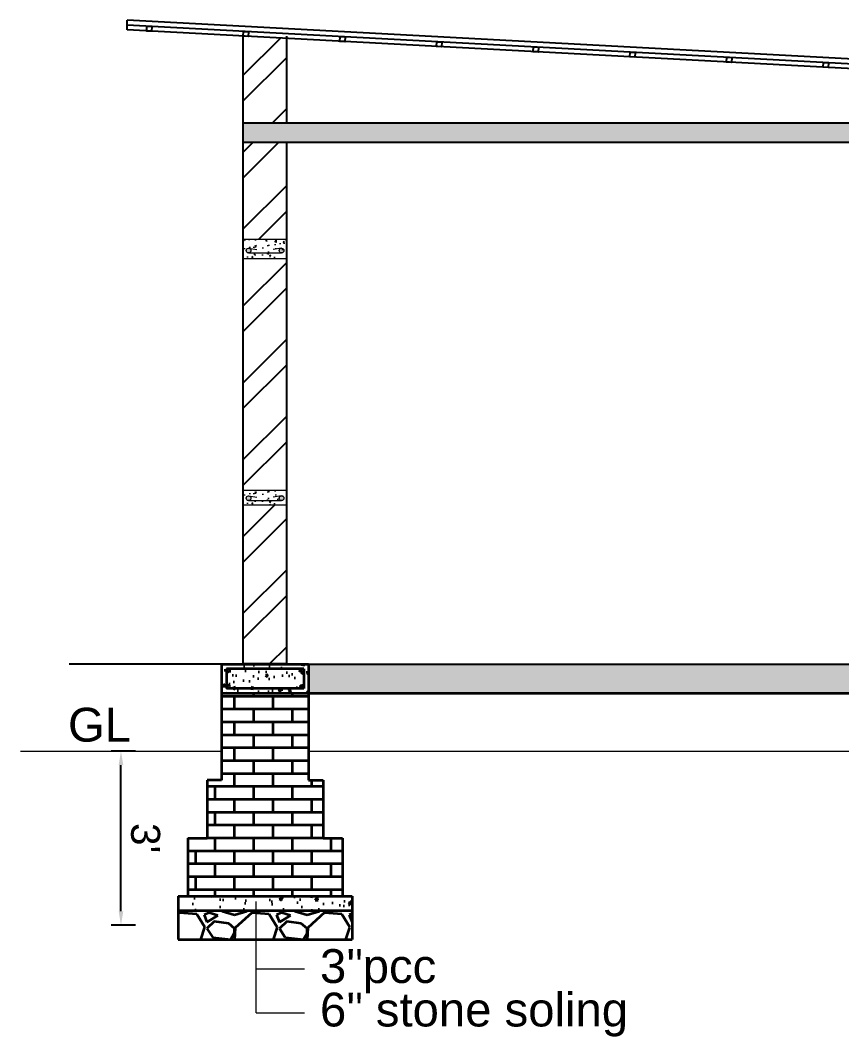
# Model space of a CAD drawing. Header units: inches. Extents: x 392906 to 410488, y -52747 to -40742.
# Drawn here: x 403904.4 to 404074.3, y -49827 to -49616.6 of the extents above; entities that cross this region are included whole.
import ezdxf

# ---------------------------------------------------------------- set-up
doc = ezdxf.new("R2010")
doc.units = ezdxf.units.IN
doc.header["$LTSCALE"] = 2
doc.header["$MEASUREMENT"] = 0
doc.header["$PDMODE"] = 34
doc.layers.get('0').update_dxf_attribs({"linetype": 'CONTINUOUS'})
doc.layers.get('DEFPOINTS').update_dxf_attribs({"color": 141, "linetype": 'CONTINUOUS'})
for name, color, linetype, lineweight in [('door', 20, 'CONTINUOUS', 35), ('steps', 253, 'CONTINUOUS', 20), ('WALL - A', 1, 'CONTINUOUS', 40)]:
    doc.layers.add(name, color=color, linetype=linetype, lineweight=lineweight)
doc.styles.add('Lettring Text', font='arial.ttf')
doc.styles.get("Standard").update_dxf_attribs({"font": 'ARIALN.TTF'})
doc.dimstyles.new('Copy of Standard', dxfattribs={"dimtxt": 6, "dimasz": 2.875, "dimexe": 2, "dimexo": 4, "dimgap": 2, "dimtad": 1, "dimdec": 0, "dimrnd": 1, "dimzin": 0, "dimdsep": 46, "dimlunit": 4, "dimtxsty": 'Lettring Text', "dimcen": 0.1, "dimclrd": 7, "dimclre": 7, "dimclrt": 7, "dimazin": 0, "dimtfac": 0.645, "dimtdec": 0, "dimtmove": 1, "dimatfit": 0, "dimfxl": 3, "dimfxlon": 1, "dimtfillclr": 256, "dimtolj": 1, "dimtzin": 0, "dimlwd": -1, "dimlwe": -1, "dimarcsym": 2})
pattern_1 = [(50, (-542.3874, -2836.4753), (5.73808146, -0.50201708), [0.6, -6.6]), (355, (-542.3874, -2836.4753), (-1.11001067, 6.01753707), [0.48, -5.28]), (100.4514445, (-541.909, -2836.517), (4.628070774, 5.51551993), [0.50992154, -5.6091369]), (46.1842, (-542.3874, -2834.875), (8.53793065, -1.32415425), [0.9, -9.9]), (96.6356355, (-541.676, -2834.986), (7.47729557, 7.7929488), [0.76488274, -8.41371008]), (351.184164, (-542.387, -2834.875), (7.47729556, 7.7929488), [0.72, -7.92]), (21, (-541.5874, -2835.2753), (4.775256417, -3.220951125), [0.6, -6.6]), (326, (-541.5874, -2835.2753), (1.946522655, 5.80120036), [0.48, -5.28]), (71.4514447, (-541.1894, -2835.5437), (6.721779014, 2.58024922), [0.50992152, -5.6091369]), (37.5, (-542.3874, -2836.4753), (0.097278843, 2.663150831), [0, -5.216, 0, -5.36, 0, -5.3]), (7.5, (-542.3874, -2836.4753), (2.1045563, 3.155293695), [0, -3.056, 0, -5.096, 0, -2.02]), (327.5, (-544.1714, -2836.4753), (4.270579489, -0.180438974), [0, -2, 0, -6.24, 0, -8.28]), (317.5, (-544.9714, -2836.4753), (4.665489355, 0.80083986), [0, -2.6, 0, -4.144, 0, -5.88])]
pattern_2 = [(45, (-542.387, -2836.475), (-7.9549513, 7.9549513), []), (45, (-537.084, -2836.475), (-7.9549513, 7.9549513), [])]
pattern_3 = [(228.0127875, (42909.3988, -19019.0135), (-120, -135), [2.01804, -199.7863207]), (184.96974073, (42908.0488, -19020.5135), (180, 15), [3.46302, -342.8388714]), (132.51044708, (42904.5988, -19020.8135), (150, -165), [2.44182, -241.74048894]), (267.273689, (42898.7488, -19024.5635), (15, 300), [3.15357, -312.2033706]), (292.83365418, (42898.5988, -19027.7135), (-75, 180), [3.092325, -306.1405969]), (357.273689, (42899.7988, -19030.5635), (-300, 15), [3.15357, -312.2033706]), (37.69424047, (42902.94883, -19030.7135), (-195, -150), [4.170435, -412.87272823]), (72.25532837, (42906.24883, -19028.1635), (105, 330), [3.93732, -389.79482245]), (121.42956562, (42907.4488, -19024.4135), (-120, 195), [3.16425, -313.26109665]), (175.2363583, (42905.7988, -19021.7135), (165, -15), [3.61248, -177.0114387]), (222.3974378, (42902.19883, -19021.41347), (-180, -165), [4.67172, -462.5006251]), (138.81407483, (42913.5988, -19024.7135), (-105, 90), [1.594515, -157.8576722]), (171.4692344, (42912.3988, -19023.6635), (195, -30), [3.033555, -300.32267124]), (225, (42909.399, -19023.213), (-2e-15, -15), [2.121315, -19.09188844]), (203.1985905, (42908.3488, -19021.4135), (75, 30), [1.14237, -113.0942266]), (291.8014095, (42907.2988, -19021.8635), (-15, 45), [1.615545, -79.1619271]), (30.9637565, (42907.8988, -19023.3635), (45, 30), [2.623935, -84.8403434]), (161.5650512, (42910.149, -19022.0135), (30, -15), [1.897365, -45.5367999]), (16.38954033, (42898.5988, -19021.8635), (150, 45), [2.658, -263.1426772]), (70.34617594, (42901.1488, -19021.1135), (-60, -165), [2.229915, -220.7611162]), (293.1985905, (42910.1488, -19019.0135), (-30, 75), [2.284725, -111.9518716]), (343.61045967, (42911.0488, -19021.1135), (-150, 45), [2.658, -263.1426772]), (339.4439548, (42898.5988, -19031.1635), (-75, 30), [2.5632, -125.5968562]), (294.77514057, (42900.9988, -19032.0635), (-75, 165), [2.14767, -212.61964595]), (66.8014095, (42910.2988, -19034.0135), (30, 75), [2.284725, -111.9518716]), (17.35402464, (42911.1988, -19031.9135), (-195, -60), [2.514465, -248.9313542]), (69.4439548, (42902.9488, -19034.0135), (-30, -75), [1.2816, -126.8784562]), (101.3099325, (42909.3988, -19034.0135), (-15, 60), [0.76485, -75.7204427]), (165.9637565, (42909.249, -19033.2635), (45, -15), [3.092325, -58.7542594]), (186.00900596, (42906.2488, -19032.5135), (150, 15), [2.86575, -283.7088476]), (303.6900675, (42907.899, -19024.7135), (-15, 30), [2.16333, -51.91993913]), (353.15722659, (42909.09883, -19026.5135), (255, -30), [3.77691, -373.91343936]), (60.9453959, (42912.8488, -19026.9635), (-60, -105), [1.54434, -152.8901121]), (90, (42913.599, -19025.613), (-15, 15), [0.9, -14.1]), (120.25643716, (42905.9488, -19032.0635), (60, -105), [2.08386, -206.30279984]), (48.0127875, (42904.8988, -19030.2635), (120, 135), [4.03608, -197.7682807]), (0, (42907.599, -19027.263), (15, 15), [3.9, -11.1]), (325.30484647, (42911.4988, -19027.2635), (150, -105), [2.37171, -234.7991145]), (254.0546041, (42913.4488, -19028.6135), (-15, -60), [2.18403, -107.01761834]), (207.64597536, (42912.8488, -19030.7135), (-285, -150), [3.555975, -352.04211273]), (175.42607874, (42909.69883, -19032.3635), (-195, 15), [3.761985, -372.4361011])]
pattern_4 = [(50, (339626.766, 66762.3413), (5.73808146, -0.50201708), [0.6, -6.6]), (355, (339626.766, 66762.341), (-1.11001067, 6.01753707), [0.48, -5.28]), (100.4514, (339627.244, 66762.2994), (4.62807505, 5.51551634), [0.50992152, -5.6091369]), (46.1842, (339626.766, 66763.941), (8.5379284, -1.3241521), [0.9, -9.9]), (96.6356, (339627.4775, 66763.831), (7.47730164, 7.79294297), [0.7648823, -8.413704]), (351.1842, (339626.766, 66763.941), (7.47729556, 7.7929488), [0.72, -7.92]), (21, (339627.566, 66763.5413), (4.77525642, -3.22095113), [0.6, -6.6]), (326, (339627.566, 66763.541), (1.94652266, 5.80120036), [0.48, -5.28]), (71.4514, (339627.964, 66763.273), (6.72178103, 2.58024397), [0.50992152, -5.6091369]), (37.5, (339626.766, 66762.3413), (0.097278843, 2.66315083), [0, -5.216, 0, -5.36, 0, -5.3]), (7.5, (339626.766, 66762.3413), (2.1045563, 3.155293695), [0, -3.056, 0, -5.096, 0, -2.02]), (327.5, (339624.982, 66762.3413), (4.27057949, -0.180438974), [0, -2, 0, -6.24, 0, -8.28]), (317.5, (339624.182, 66762.3413), (4.66548935, 0.80083986), [0, -2.6, 0, -4.144, 0, -5.88])]

# ---------------------------------------------------------------- blocks, each defined once
blk = doc.blocks.new('*D830')
at = {"color": 7, "transparency": 16777216}
for p, q in [((403928.2, -49767.89), (403923.2, -49767.89)), ((403925.2, -49801.01), (403925.2, -49770.76)), ((403928.2, -49803.88), (403923.2, -49803.88))]:
    blk.add_line(p, q, dxfattribs=at)
at = {"color": 7, "linetype": 'ByBlock', "transparency": 16777216}
for points in [[(403925.68, -49770.76), (403924.72, -49770.76), (403925.2, -49767.89)], [(403925.68, -49801.01), (403924.72, -49801.01), (403925.2, -49803.88)]]:
    blk.add_solid(points, dxfattribs=at)
at = {"layer": 'DEFPOINTS', "color": 0, "linetype": 'ByBlock', "transparency": 16777216}
for p in [(403925.2, -49767.89), (403937.01, -49767.89), (403937.01, -49803.88)]:
    blk.add_point(p, dxfattribs=at)
at = {"color": 7, "linetype": 'ByBlock', "lineweight": 5, "transparency": 16777216, "insert": (403930.26, -49785.88), "char_height": 6, "attachment_point": 5, "rotation": 270.0012, "style": 'Lettring Text'}
blk.add_mtext("\\A1;3'", dxfattribs=at)

msp = doc.modelspace()

# ---------------------------------------------------------------- hatches: boundary and pattern name
at = {"linetype": 'ByBlock', "lineweight": 5}
h = msp.add_hatch(dxfattribs=at)
h.set_pattern_fill('AR-CONC', scale=0.5, style=0)
h.set_pattern_definition([(50, (357711.5876, 19141.8703), (3.58630091, -0.31376067), [0.375, -4.125]), (355, (357711.5876, 19141.8703), (-0.69375667, 3.76096067), [0.3, -3.3]), (100.4514, (357711.8865, 19141.844), (2.89254691, 3.44719771), [0.31870095, -3.50571056]), (46.1842, (357711.5876, 19142.8703), (5.33620524, -0.82759507), [0.5625, -6.1875]), (96.6356, (357712.0323, 19142.8013), (4.67331353, 4.87058935), [0.47805144, -5.258565]), (351.1842, (357711.5876, 19142.87), (4.67330973, 4.870593), [0.45, -4.95]), (21, (357712.0876, 19142.6203), (2.98453526, -2.01309445), [0.375, -4.125]), (326, (357712.0876, 19142.6203), (1.21657666, 3.62575023), [0.3, -3.3]), (71.4514, (357712.3364, 19142.4525), (4.20111314, 1.61265248), [0.31870095, -3.50571056]), (37.5, (357711.5876, 19141.8703), (0.060799277, 1.66446927), [0, -3.26, 0, -3.35, 0, -3.3125]), (7.5, (357711.5876, 19141.8703), (1.315347687, 1.97205856), [0, -1.91, 0, -3.185, 0, -1.2625]), (327.5, (357710.4726, 19141.8703), (2.66911218, -0.112774359), [0, -1.25, 0, -3.9, 0, -5.175]), (317.5, (357709.9726, 19141.8703), (2.91593085, 0.50052491), [0, -1.625, 0, -2.59, 0, -3.675])])
h.paths.add_polyline_path([(403959.51, -49661.88), (403950.51, -49661.88), (403950.51, -49665.88), (403959.51, -49665.88)])
edge = h.paths.add_edge_path(flags=16)
edge.add_arc((403958.43, -49664.52), 0.496, 180, 268.058, ccw=False)
edge.add_arc((403958.43, -49664.52), 0.496, 0, 180, ccw=False)
edge.add_arc((403958.43, -49664.52), 0.496, -91.942, 0, ccw=False)
edge.add_line((403958.41, -49665.02), (403951.61, -49665.02))
edge.add_arc((403951.6, -49664.52), 0.496, 180, 271.942, ccw=False)
edge.add_arc((403951.6, -49664.52), 0.496, 0, 180, ccw=False)
edge.add_arc((403951.6, -49664.52), 0.496, -88.058, 0, ccw=False)
edge.add_line((403951.61, -49665.02), (403958.41, -49665.02))
h = msp.add_hatch(color=7, dxfattribs=at)
h.paths.add_polyline_path([(403958.93, -49664.25, 0.414214), (403958.43, -49663.75), (403958.26, -49663.78, 0.315664), (403957.93, -49664.25, 1)])
h.paths.add_polyline_path([(403951.76, -49663.78), (403951.6, -49663.75, 0.414214), (403951.1, -49664.25, 0.404321), (403951.58, -49664.75), (403951.61, -49664.75, 0.404321), (403952.09, -49664.25, 0.315664)])
h = msp.add_hatch(dxfattribs=at)
h.set_pattern_fill('AR-CONC', scale=0.5, style=0)
h.set_pattern_definition([(50, (357711.5876, 19090.8703), (3.58630091, -0.31376067), [0.375, -4.125]), (355, (357711.5876, 19090.8703), (-0.69375667, 3.76096067), [0.3, -3.3]), (100.4514, (357711.8865, 19090.844), (2.89254691, 3.44719771), [0.31870095, -3.50571056]), (46.1842, (357711.5876, 19091.8703), (5.33620524, -0.82759507), [0.5625, -6.1875]), (96.6356, (357712.0323, 19091.8013), (4.67331353, 4.87058935), [0.47805144, -5.258565]), (351.1842, (357711.5876, 19091.87), (4.67330973, 4.870593), [0.45, -4.95]), (21, (357712.0876, 19091.6203), (2.98453526, -2.01309445), [0.375, -4.125]), (326, (357712.0876, 19091.6203), (1.21657666, 3.62575023), [0.3, -3.3]), (71.4514, (357712.3364, 19091.4525), (4.20111314, 1.61265248), [0.31870095, -3.50571056]), (37.5, (357711.5876, 19090.8703), (0.060799277, 1.66446927), [0, -3.26, 0, -3.35, 0, -3.3125]), (7.5, (357711.5876, 19090.8703), (1.315347687, 1.97205856), [0, -1.91, 0, -3.185, 0, -1.2625]), (327.5, (357710.4726, 19090.8703), (2.66911218, -0.112774359), [0, -1.25, 0, -3.9, 0, -5.175]), (317.5, (357709.9726, 19090.8703), (2.91593085, 0.50052491), [0, -1.625, 0, -2.59, 0, -3.675])])
h.paths.add_polyline_path([(403959.51, -49713.88), (403950.51, -49713.88), (403950.51, -49716.88), (403959.51, -49716.88)])
h.paths.add_polyline_path([(403958.41, -49716.02, -0.404321), (403957.93, -49715.52, -1), (403958.93, -49715.52, -0.424176), (403958.41, -49716.02), (403951.61, -49716.02, -0.424176), (403951.1, -49715.52, -1), (403952.09, -49715.52, -0.404321), (403951.61, -49716.02)], flags=16)
h = msp.add_hatch(color=7, dxfattribs=at)
h.paths.add_polyline_path([(403958.93, -49715.52, 0.414214), (403958.43, -49715.03), (403958.26, -49715.06, 0.315664), (403957.93, -49715.52, 1)])
h.paths.add_polyline_path([(403951.76, -49715.06), (403951.6, -49715.03, 0.414214), (403951.1, -49715.52, 0.404321), (403951.58, -49716.02), (403951.61, -49716.02, 0.404321), (403952.09, -49715.52, 0.315664)])
at = {"layer": 'door', "ltscale": 0.5}
h = msp.add_hatch(dxfattribs=at)
h.set_pattern_fill('AR-CONC', color=256, scale=0.8, style=0)
h.set_pattern_definition(pattern_1)
h.paths.add_polyline_path([(404286.05, -49641.88), (404286.05, -49637.88), (403950.51, -49637.88), (403950.51, -49641.88)])
h = msp.add_hatch(dxfattribs=at)
h.set_pattern_fill('AR-CONC', color=256, scale=0.8, style=0)
h.set_pattern_definition(pattern_4)
h.paths.add_polyline_path([(403964.01, -49749.88), (403946.01, -49749.88), (403946.01, -49755.88), (403964.01, -49755.88), (403964.01, -49750.83)])
h.paths.add_polyline_path([(403963.01, -49750.83), (403963.01, -49754.88), (403947.01, -49754.88), (403947.01, -49750.83), (403947.31, -49750.83, -0.049683), (403947.38, -49750.83)], flags=16)
h.paths.add_polyline_path([(403963.01, -49751.17, -1), (403962.34, -49751.17, -1)], flags=0)
h.paths.add_polyline_path([(403963.01, -49754.55, -1), (403962.34, -49754.55, -1)], flags=16)
h.paths.add_polyline_path([(403947.68, -49754.55, -1), (403947.01, -49754.55, -1)], flags=16)
h = msp.add_hatch(dxfattribs=at)
h.set_pattern_fill('AR-CONC', color=256, scale=0.8, style=0)
h.set_pattern_definition(pattern_4)
h.paths.add_polyline_path([(403963.01, -49750.83), (403947.01, -49750.83), (403947.01, -49754.88), (403963.01, -49754.88)])
h = msp.add_hatch(color=256, dxfattribs=at)
h.paths.add_polyline_path([(403947.68, -49751.16, 0.385424), (403947.38, -49750.83), (403947.31, -49750.83, 0.385424), (403947.01, -49751.16, 1)])
h.paths.add_polyline_path([(403947.01, -49754.55, 1), (403947.68, -49754.55, 1)])
h.paths.add_polyline_path([(403962.34, -49751.17, 1), (403963.01, -49751.17, 1)])
h.paths.add_polyline_path([(403962.34, -49754.55, 1), (403963.01, -49754.55, 1)])
at = {"layer": 'door', "ltscale": 0.5, "transparency": 33554648}
h = msp.add_hatch(dxfattribs=at)
h.set_pattern_fill('AR-BRSTD', color=256)
h.set_pattern_definition([(0, (248552.692, -22862.453), (0, 2.667), []), (90, (248552.692, -22862.453), (-4, 2.667), [2.667, -2.667])])
h.paths.add_polyline_path([(403964.01, -49755.88), (403946.01, -49755.88), (403946.01, -49773.88), (403964.01, -49773.88)])
h.paths.add_polyline_path([(403967.01, -49773.88), (403943.01, -49773.88), (403943.01, -49785.88), (403964.01, -49785.88), (403967.01, -49785.88)])
h.paths.add_polyline_path([(403971.01, -49785.88), (403964.01, -49785.88), (403943.01, -49785.88), (403939.01, -49785.88), (403939.01, -49797.88), (403971.01, -49797.88)])
at = {"layer": 'door', "ltscale": 0.5}
h = msp.add_hatch(dxfattribs=at)
h.set_pattern_fill('AR-CONC', color=256, style=0)
h.set_pattern_definition([(50, (399187.2734, 18645), (7.17260183, -0.62752135), [0.75, -8.25]), (355, (399187.2734, 18645), (-1.3875133, 7.5219213), [0.6, -6.6]), (100.4514, (399187.871, 18644.9476), (5.7850938, 6.8943954), [0.6374019, -7.0114211]), (46.1842, (399187.273, 18647), (10.6724105, -1.6551901), [1.125, -12.375]), (96.6356, (399188.163, 18646.862), (9.346627, 9.7411787), [0.9561029, -10.51713]), (351.1842, (399187.273, 18647), (9.3466195, 9.741186), [0.9, -9.9]), (21, (399188.2734, 18646.5), (5.9690705, -4.0261889), [0.75, -8.25]), (326, (399188.2734, 18646.5), (2.4331533, 7.25150045), [0.6, -6.6]), (71.4514, (399188.771, 18646.1644), (8.4022263, 3.225305), [0.6374019, -7.0114211]), (37.5, (399187.2734, 18645), (0.12159855, 3.32893854), [0, -6.52, 0, -6.7, 0, -6.625]), (7.5, (399187.2734, 18645), (2.63069537, 3.94411712), [0, -3.82, 0, -6.37, 0, -2.525]), (327.5, (399185.0434, 18645), (5.33822436, -0.22554872), [0, -2.5, 0, -7.8, 0, -10.35]), (317.5, (399184.0434, 18645), (5.8318617, 1.00104982), [0, -3.25, 0, -5.18, 0, -7.35])])
h.paths.add_polyline_path([(403973.01, -49797.88), (403937.01, -49797.88), (403937.01, -49800.88), (403973.01, -49800.88)])
at = {"layer": 'door', "ltscale": 0.5, "transparency": 33554648}
h = msp.add_hatch(dxfattribs=at)
h.set_pattern_fill('GRAVEL', color=256, scale=15)
h.set_pattern_definition(pattern_3)
h.paths.add_polyline_path([(403953.16, -49800.88), (403937.01, -49800.88), (403937.01, -49806.88), (403953.16, -49806.88)])
h = msp.add_hatch(dxfattribs=at)
h.set_pattern_fill('GRAVEL', color=256, scale=15)
h.set_pattern_definition(pattern_3)
h.paths.add_polyline_path([(403973.01, -49806.88), (403973.01, -49800.88), (403953.16, -49800.88), (403953.16, -49806.88)])
at = {"layer": 'steps', "ltscale": 0.3}
h = msp.add_hatch(dxfattribs=at)
h.set_pattern_fill('AR-CONC', scale=0.8, style=0)
h.set_pattern_definition(pattern_1)
h.paths.add_polyline_path([(403964.01, -49749.88), (403964.01, -49755.88), (404108.55, -49755.88), (404108.55, -49749.88)])
at = {"layer": 'WALL - A', "lineweight": 25}
h = msp.add_hatch(dxfattribs=at)
h.set_pattern_fill('ANSI32', color=256, scale=30, style=0)
h.set_pattern_definition(pattern_2)
h.paths.add_polyline_path([(403959.51, -49620.36), (403950.51, -49619.88), (403950.51, -49637.88), (403959.51, -49637.88)])
h = msp.add_hatch(dxfattribs=at)
h.set_pattern_fill('ANSI32', color=256, scale=30, style=0)
h.set_pattern_definition(pattern_2)
h.paths.add_polyline_path([(403959.51, -49641.88), (403950.51, -49641.88), (403950.51, -49661.88), (403959.51, -49661.88)])
h = msp.add_hatch(dxfattribs=at)
h.set_pattern_fill('ANSI32', color=256, scale=30, style=0)
h.set_pattern_definition(pattern_2)
h.paths.add_polyline_path([(403959.51, -49665.88), (403950.51, -49665.88), (403950.51, -49713.88), (403959.51, -49713.88)])
h = msp.add_hatch(dxfattribs=at)
h.set_pattern_fill('ANSI32', color=256, scale=30, style=0)
h.set_pattern_definition(pattern_2)
h.paths.add_polyline_path([(403959.51, -49716.88), (403950.51, -49716.88), (403950.51, -49749.88), (403959.51, -49749.88)])

# ---------------------------------------------------------------- linework, layer by layer
at = {"ltscale": 0.5}
for p, q in [((404310.05, -49637.17), (403926.51, -49616.59)), ((403926.51, -49618.59), (403926.51, -49616.59)), ((404310.05, -49638.17), (403926.51, -49617.59)), ((404310.05, -49639.17), (403926.51, -49618.59)), ((403950.51, -49749.88), (403950.51, -49619.88)), ((403959.51, -49637.88), (403959.51, -49619.88)), ((404286.05, -49637.88), (403950.51, -49637.88)), ((404286.05, -49641.88), (403950.51, -49641.88)), ((403959.51, -49749.88), (403959.51, -49641.88)), ((403950.51, -49749.88), (403914.51, -49749.88)), ((403950.51, -49749.88), (403920.51, -49749.88)), ((403950.51, -49749.88), (404286.05, -49749.88)), ((403950.51, -49749.88), (403959.51, -49749.88))]:
    msp.add_line(p, q, dxfattribs=at)
at = {"color": 7, "linetype": 'ByBlock', "lineweight": 5}
for p, q in [((403950.51, -49661.88), (403959.51, -49661.88)), ((403951.58, -49664.75), (403958.43, -49664.75)), ((403951.6, -49663.75), (403953.34, -49664.06)), ((403958.43, -49663.75), (403956.68, -49664.06)), ((403950.51, -49665.88), (403959.51, -49665.88)), ((403950.51, -49665.88), (403959.51, -49665.88)), ((403950.51, -49713.88), (403959.51, -49713.88)), ((403951.6, -49715.03), (403953.34, -49715.33)), ((403958.43, -49715.03), (403956.68, -49715.33)), ((403950.51, -49716.88), (403959.51, -49716.88)), ((403950.51, -49716.88), (403959.51, -49716.88)), ((403951.58, -49716.02), (403958.43, -49716.02)), ((403953.16, -49822.04), (403953.16, -49798.98)), ((403953.16, -49812.95), (403963.16, -49812.95)), ((403953.16, -49822.04), (403963.16, -49822.04))]:
    msp.add_line(p, q, dxfattribs=at)
at = {"color": 7, "linetype": 'ByBlock', "lineweight": 5, "ltscale": 10}
for p, q in [((403904.38, -49767.89), (403946.01, -49767.89)), ((403964.01, -49767.89), (404272.55, -49767.87))]:
    msp.add_line(p, q, dxfattribs=at)
at = {"ltscale": 0.5}
for points in [[(403930.57, -49617.81), (403931.57, -49617.86), (403931.51, -49618.86), (403930.52, -49618.81)], [(403950.57, -49618.88), (403951.56, -49618.94), (403951.51, -49619.93), (403950.51, -49619.88)], [(403970.56, -49619.95), (403971.56, -49620.01), (403971.51, -49621.01), (403970.51, -49620.95)], [(403990.56, -49621.03), (403991.56, -49621.08), (403991.51, -49622.08), (403990.51, -49622.03)], [(404010.56, -49622.1), (404011.56, -49622.15), (404011.5, -49623.15), (404010.51, -49623.1)], [(404030.56, -49623.17), (404031.56, -49623.23), (404031.5, -49624.23), (404030.5, -49624.17)], [(404050.55, -49624.25), (404051.55, -49624.3), (404051.5, -49625.3), (404050.5, -49625.24)], [(404070.55, -49625.32), (404071.55, -49625.37), (404071.5, -49626.37), (404070.5, -49626.32)]]:
    msp.add_lwpolyline(points, close=True, dxfattribs=at)
at = {"color": 7, "linetype": 'ByBlock', "lineweight": 5}
for centre in [(403951.6, -49664.25), (403958.43, -49664.25), (403951.6, -49715.52), (403958.43, -49715.52)]:
    msp.add_circle(centre, 0.496, dxfattribs=at)
at = {"layer": 'door', "ltscale": 0.5}
for p, q in [((403946.01, -49749.88), (403964.01, -49749.88)), ((403946.01, -49749.88), (403946.01, -49773.88)), ((403963.01, -49750.83), (403947.01, -49750.83)), ((403947.01, -49750.83), (403947.01, -49754.88)), ((403950.51, -49749.88), (403959.51, -49749.88)), ((403950.51, -49749.88), (403959.51, -49749.88)), ((403959.51, -49749.88), (403950.51, -49749.88)), ((403950.51, -49749.88), (403959.51, -49749.88)), ((403962.51, -49750.83), (403962.01, -49751.48)), ((403963.01, -49751.28), (403962.51, -49751.94)), ((403963.01, -49750.83), (403963.01, -49754.88)), ((403964.01, -49749.88), (403964.01, -49773.88)), ((403946.01, -49755.88), (403964.01, -49755.88)), ((403963.01, -49754.88), (403947.01, -49754.88)), ((403950.51, -49755.88), (404286.05, -49755.88)), ((403943.01, -49773.88), (403943.01, -49785.88)), ((403946.01, -49773.88), (403943.01, -49773.88)), ((403964.01, -49773.88), (403967.01, -49773.88)), ((403967.01, -49773.88), (403967.01, -49785.88)), ((403939.01, -49785.88), (403943.01, -49785.88)), ((403939.01, -49785.88), (403939.01, -49797.88)), ((403967.01, -49785.88), (403971.01, -49785.88)), ((403971.01, -49785.88), (403971.01, -49797.88)), ((403937.01, -49797.88), (403973.01, -49797.88)), ((403937.01, -49797.88), (403937.01, -49806.88)), ((403973.01, -49797.88), (403973.01, -49806.88)), ((403937.01, -49800.88), (403973.01, -49800.88)), ((403937.01, -49806.88), (403973.01, -49806.88))]:
    msp.add_line(p, q, dxfattribs=at)
for centre in [(403947.35, -49751.16), (403962.67, -49751.17), (403947.35, -49754.55), (403962.68, -49754.55)]:
    msp.add_circle(centre, 0.335, dxfattribs=at)

# ---------------------------------------------------------------- texts
at = {"color": 7, "linetype": 'ByBlock', "lineweight": 5, "char_height": 7, "width": 174.1012, "attachment_point": 1}
for s, insert in [('{\\fArial CE|b0|i0|c0|p34;GL}', (403914.24, -49758.9)), ("{\\fArial CE|b0|i0|c238|p34;3'}'{\\fArial CE|b0|i0|c238|p34;pcc}", (403966.37, -49808.86)), ("{\\fArial CE|b0|i0|c0|p34;6\\fArial CE|b0|i0|c238|p34;'}'{\\fArial CE|b0|i0|c238|p34; \\fArial CE|b0|i0|c0|p34;stone\\fArial CE|b0|i0|c238|p34; soling}", (403966.37, -49817.86))]:
    msp.add_mtext(s, dxfattribs=dict(at, insert=insert))

# ---------------------------------------------------------------- dimensions: what is measured, and where the dimension line sits
at = {"color": 7, "linetype": 'ByBlock', "lineweight": 5}
dim = msp.add_aligned_dim(p1=(403937.01, -49803.88), p2=(403937.01, -49767.89), distance=11.82, dimstyle='Copy of Standard', dxfattribs=at)
dim.commit()
dim.dimension.update_dxf_attribs({"geometry": '*D830', "text_midpoint": (403930.26, -49785.88)})

doc.saveas('drawing.dxf')
